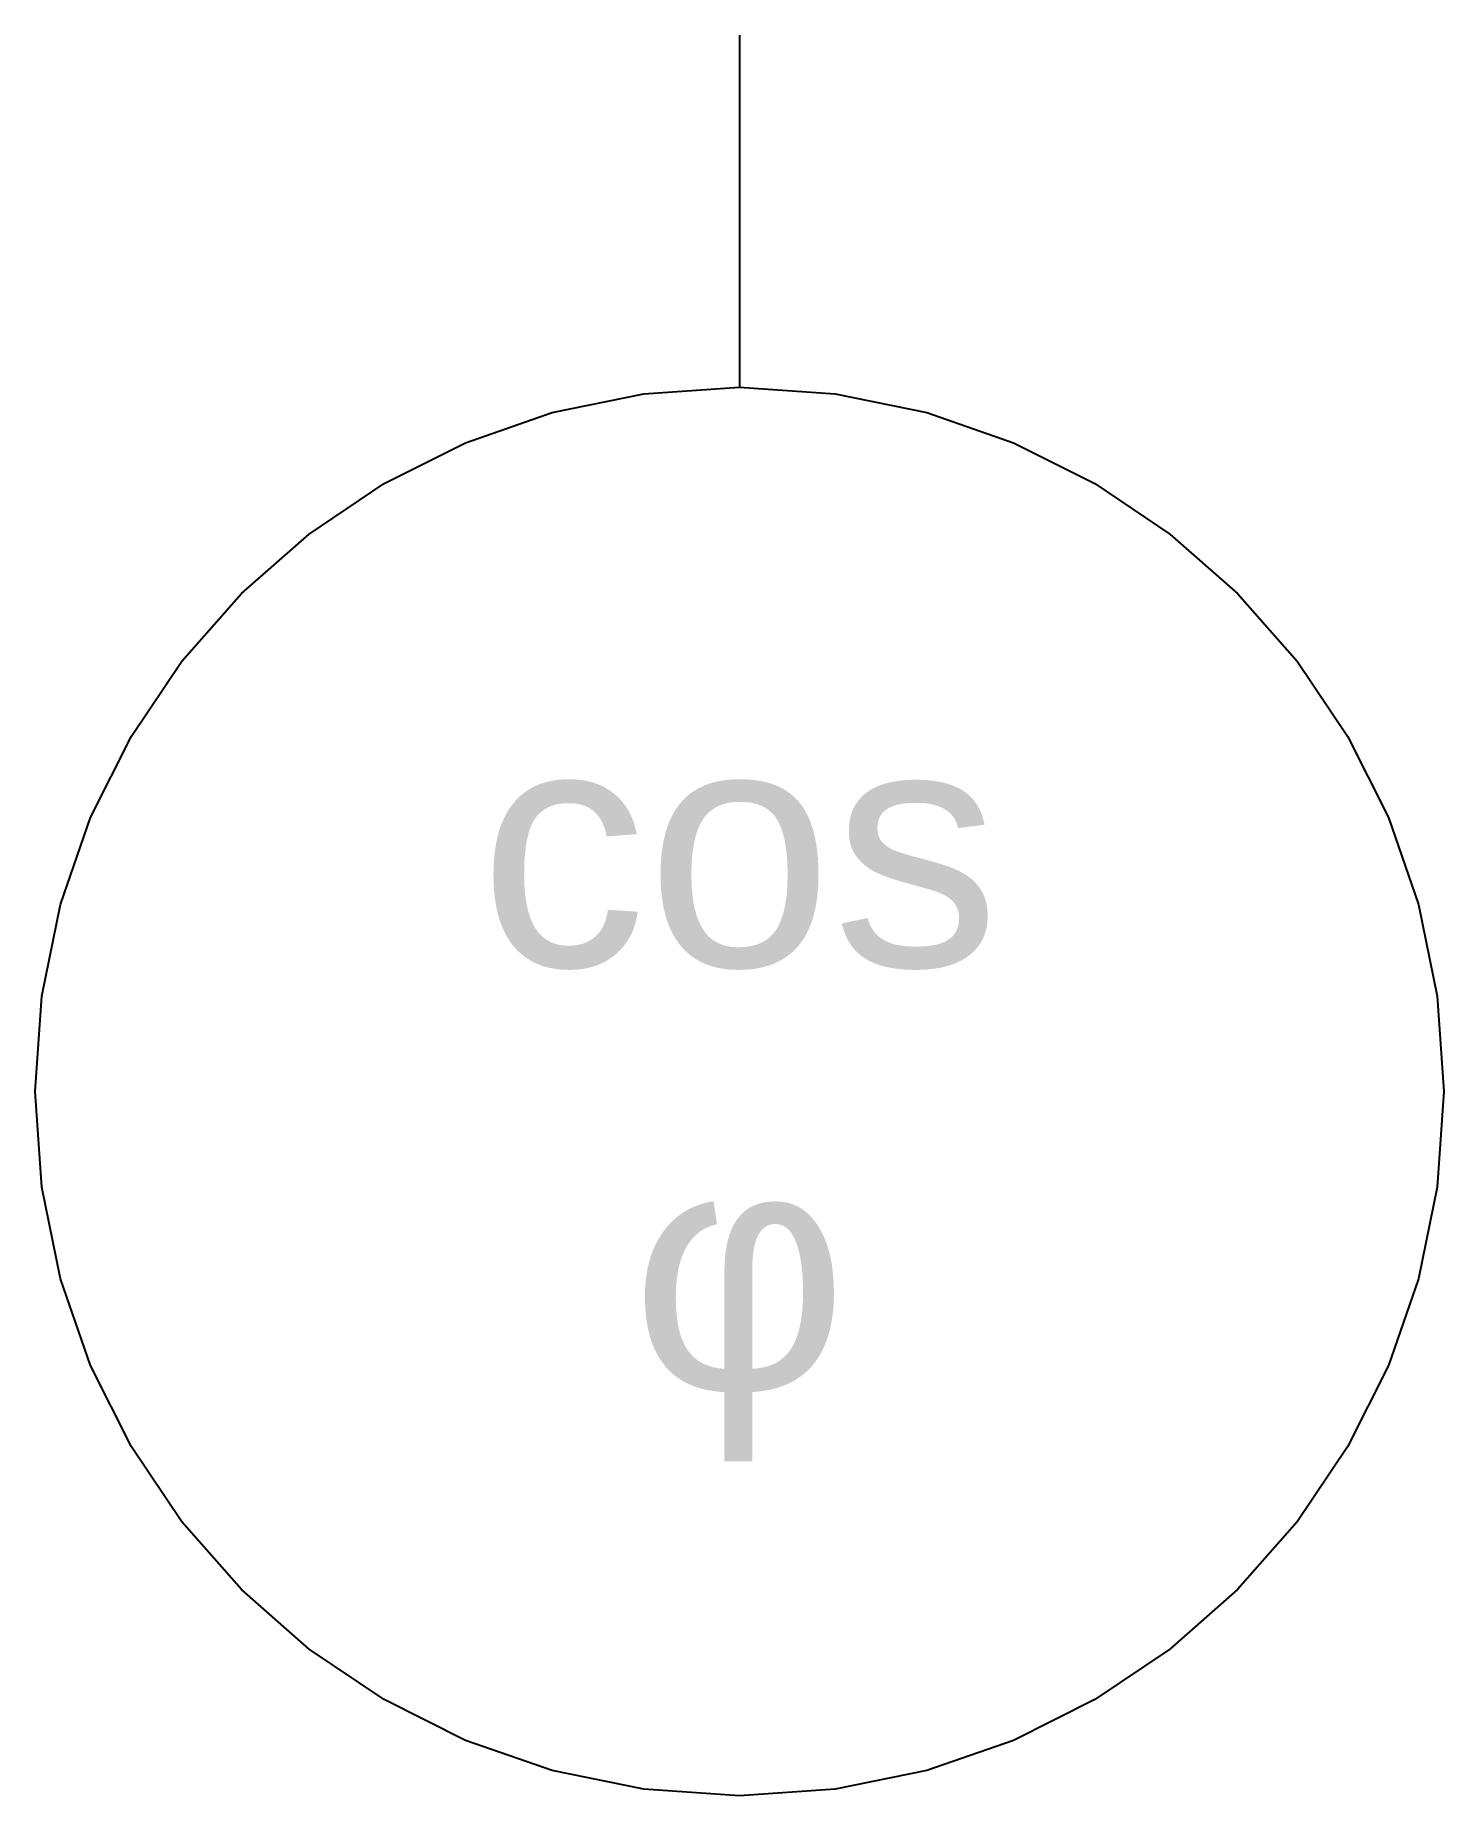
# Model space of a CAD drawing. Header units: millimetres. Extents: x -5 to 5, y -12.5 to 0.
import ezdxf
from ezdxf.enums import TextEntityAlignment as Align

# ---------------------------------------------------------------- set-up
doc = ezdxf.new("R2010")
doc.units = ezdxf.units.MM
doc.layers.get('0').update_dxf_attribs({"linetype": 'CONTINUOUS'})
doc.styles.add('ARIAL', font='arial.ttf')

# ---------------------------------------------------------------- blocks, each defined once
blk = doc.blocks.new('291_E_LV_SLD_IEC60617_pf_meter')
at = {"true_color": 0x0000ff}
blk.add_line((0, 0), (0, -2.5), dxfattribs=at)
blk.add_lwpolyline([(5, -7.5), (4.954, -8.178), (4.821, -8.829), (4.607, -9.446), (4.317, -10.023), (3.958, -10.555), (3.535, -11.035), (3.055, -11.458), (2.523, -11.817), (1.946, -12.107), (1.329, -12.321), (0.678, -12.454), (0, -12.5), (-0.678, -12.454), (-1.329, -12.321), (-1.946, -12.107), (-2.523, -11.817), (-3.055, -11.458), (-3.535, -11.035), (-3.958, -10.555), (-4.317, -10.023), (-4.607, -9.446), (-4.821, -8.829), (-4.954, -8.178), (-5, -7.5), (-4.954, -6.822), (-4.821, -6.171), (-4.607, -5.554), (-4.317, -4.977), (-3.958, -4.445), (-3.535, -3.965), (-3.055, -3.542), (-2.523, -3.183), (-1.946, -2.893), (-1.329, -2.679), (-0.678, -2.546), (0, -2.5), (0.678, -2.546), (1.329, -2.679), (1.946, -2.893), (2.523, -3.183), (3.055, -3.542), (3.535, -3.965), (3.958, -4.445), (4.317, -4.977), (4.607, -5.554), (4.821, -6.171), (4.954, -6.822), (5, -7.5)], close=True, dxfattribs=at)
at = {"true_color": 0x0000ff, "style": 'ARIAL'}
for s, p in [('cos', (0, -6.612)), ('φ', (0, -9.612))]:
    blk.add_text(s, height=1.7, dxfattribs=at).set_placement(p, align=Align.CENTER)
blk.add_attdef('TAG', text='', height=2.5, dxfattribs=at).set_placement((-7, -2.2), align=Align.RIGHT)
at = {"color": 7, "style": 'ARIAL'}
for tag, p in [('SCALE_RANGE', (-7, -9)), ('ACCURACY_CLASS', (-7, -12)), ('MANUFACTURER', (-7, -15))]:
    blk.add_attdef(tag, text='', height=1.7, dxfattribs=at).set_placement(p, align=Align.RIGHT)

msp = doc.modelspace()

# ---------------------------------------------------------------- block references
msp.add_blockref('291_E_LV_SLD_IEC60617_pf_meter', (0, 0))

doc.saveas('drawing.dxf')
